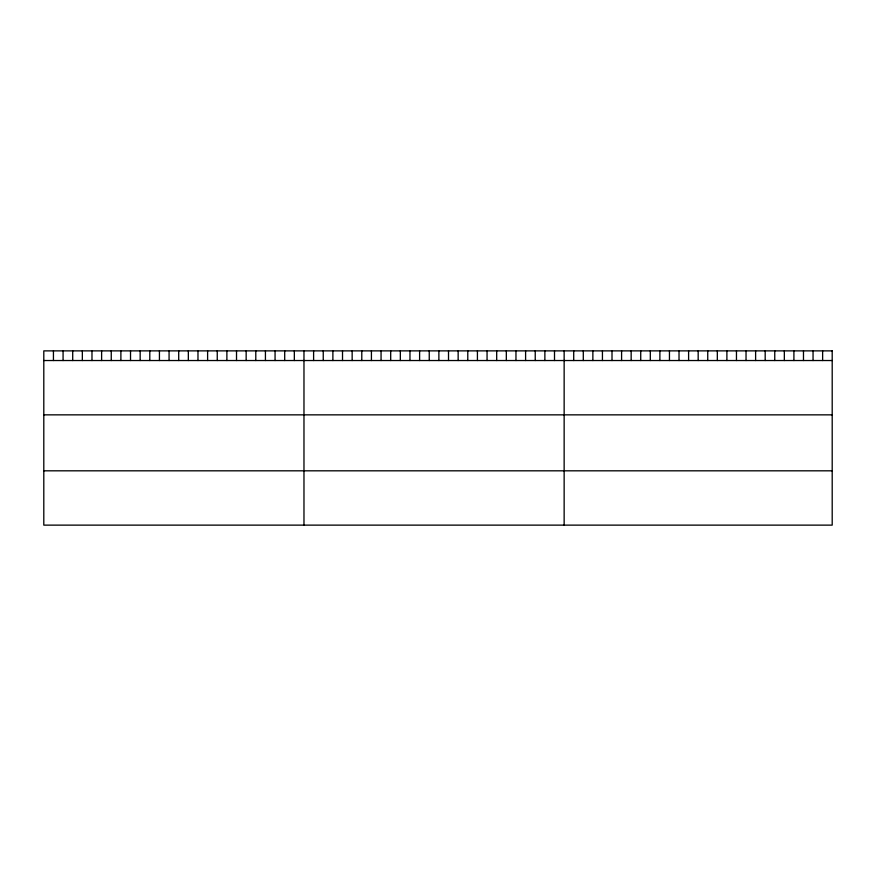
<?xml version="1.0" encoding="UTF-8"?>
<svg xmlns="http://www.w3.org/2000/svg" width="876" height="876" viewBox="0 0 876 876"><rect width="100%" height="100%" fill="white"/><g stroke="black" fill="none" stroke-linecap="round" stroke-linejoin="round"><path stroke-width="1.31" d="M43.8 360.529L832.2 360.529M43.8 414.852L832.2 414.852M43.8 470.817L832.2 470.817M822.63 350.871L822.63 360.529M813.048 350.871L813.048 360.529M803.478 350.871L803.478 360.529M793.908 350.871L793.908 360.529M784.338 350.871L784.338 360.529M774.756 350.871L774.756 360.529M765.186 350.871L765.186 360.529M755.616 350.871L755.616 360.529M746.034 350.871L746.034 360.529M736.464 350.871L736.464 360.529M726.894 350.871L726.894 360.529M717.324 350.871L717.324 360.529M707.742 350.871L707.742 360.529M698.172 350.871L698.172 360.529M688.602 350.871L688.602 360.529M679.02 350.871L679.02 360.529M669.45 350.871L669.45 360.529M659.88 350.871L659.88 360.529M650.31 350.871L650.31 360.529M640.728 350.871L640.728 360.529M631.158 350.871L631.158 360.529M621.588 350.871L621.588 360.529M612.006 350.871L612.006 360.529M602.436 350.871L602.436 360.529M592.866 350.871L592.866 360.529M583.296 350.871L583.296 360.529M573.714 350.871L573.714 360.529M564.144 350.871L564.144 525.129M554.508 350.871L554.508 360.529M544.872 350.871L544.872 360.529M535.236 350.871L535.236 360.529M525.6 350.871L525.6 360.529M515.964 350.871L515.964 360.529M506.328 350.871L506.328 360.529M496.692 350.871L496.692 360.529M487.056 350.871L487.056 360.529M477.42 350.871L477.42 360.529M467.784 350.871L467.784 360.529M458.148 350.871L458.148 360.529M448.512 350.871L448.512 360.529M438.876 350.871L438.876 360.529M429.24 350.871L429.24 360.529M419.604 350.871L419.604 360.529M409.968 350.871L409.968 360.529M400.332 350.871L400.332 360.529M390.696 350.871L390.696 360.529M381.06 350.871L381.06 360.529M371.424 350.871L371.424 360.529M361.788 350.871L361.788 360.529M352.152 350.871L352.152 360.529M342.516 350.871L342.516 360.529M332.88 350.871L332.88 360.529M323.244 350.871L323.244 360.529M313.608 350.871L313.608 360.529M303.972 350.871L303.972 525.129M294.336 350.871L294.336 360.529M284.7 350.871L284.7 360.529M275.064 350.871L275.064 360.529M265.428 350.871L265.428 360.529M255.792 350.871L255.792 360.529M246.156 350.871L246.156 360.529M236.52 350.871L236.52 360.529M226.884 350.871L226.884 360.529M217.248 350.871L217.248 360.529M207.612 350.871L207.612 360.529M197.976 350.871L197.976 360.529M188.34 350.871L188.34 360.529M178.704 350.871L178.704 360.529M169.068 350.871L169.068 360.529M159.432 350.871L159.432 360.529M149.796 350.871L149.796 360.529M140.16 350.871L140.16 360.529M130.524 350.871L130.524 360.529M120.888 350.871L120.888 360.529M111.252 350.871L111.252 360.529M101.616 350.871L101.616 360.529M91.98 350.871L91.98 360.529M82.344 350.871L82.344 360.529M72.708 350.871L72.708 360.529M63.072 350.871L63.072 360.529M53.436 350.871L53.436 360.529M832.2 350.871L43.8 350.871L43.8 525.129L832.2 525.129L832.2 350.871"/></g></svg>
